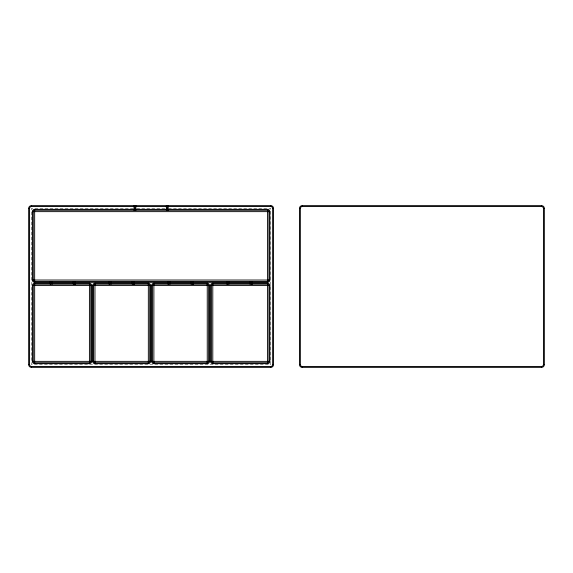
<?xml version="1.0" encoding="UTF-8"?>
<svg xmlns="http://www.w3.org/2000/svg" width="573" height="573" viewBox="0 0 573 573"><rect width="100%" height="100%" fill="white"/><g stroke="black" fill="none" stroke-linecap="round" stroke-linejoin="round"><path stroke-width="0.43" stroke-dasharray="2.87 2.15" d="M133.244 208.407L31.422 208.407L31.422 364.593L270.785 364.593L270.785 208.407L168.971 208.407M136.818 208.407L165.396 208.407"/><path stroke-width="0.86" d="M31.422 205.635L270.785 205.635A2.772 2.772 0 0 1 273.565 208.407L273.565 364.593A2.772 2.772 0 0 1 270.785 367.365L31.422 367.365A2.772 2.772 0 0 1 28.65 364.593L28.65 208.407A2.772 2.772 0 0 1 31.422 205.635L31.422 206.559A1.855 1.855 0 0 0 29.567 208.407L28.664 208.407M302.215 205.635L541.578 205.635A2.772 2.772 0 0 1 544.35 208.407L544.35 364.593A2.772 2.772 0 0 1 541.578 367.365L302.215 367.365A2.772 2.772 0 0 1 299.435 364.593L299.435 208.407A2.772 2.772 0 0 1 302.215 205.635L302.215 206.559A1.855 1.855 0 0 0 300.359 208.407L299.457 208.407M31.422 206.559L270.785 206.559A1.855 1.855 0 0 1 272.633 208.407L272.641 364.593A1.855 1.855 0 0 1 270.785 366.448L270.785 367.357M302.215 206.559L541.578 206.559A1.855 1.855 0 0 1 543.426 208.407L543.426 364.593A1.855 1.855 0 0 1 541.578 366.441L302.215 366.441A1.855 1.855 0 0 1 300.367 364.593L300.359 208.407M272.641 208.407L273.55 208.407M543.426 208.407L544.336 208.407M34.659 282.331A2.299 2.299 0 0 1 32.353 280.032L32.346 211.638A2.299 2.299 0 0 1 34.659 209.338L267.555 209.331A2.299 2.299 0 0 1 269.854 211.638L269.862 280.032A2.299 2.299 0 0 1 267.555 282.331M32.346 211.638L269.862 211.638M32.346 280.032L269.862 280.032M91.716 361.362A2.299 2.299 0 0 1 89.417 363.662L34.659 363.669A2.299 2.299 0 0 1 32.353 361.362L32.346 285.576A2.299 2.299 0 0 1 34.659 283.27L89.417 283.263A2.299 2.299 0 0 1 91.716 285.576M94.96 283.263L148.335 283.263A2.299 2.299 0 0 1 150.635 285.576L150.642 361.362A2.299 2.299 0 0 1 148.335 363.662L94.96 363.669A2.299 2.299 0 0 1 92.654 361.362L92.647 285.576A2.299 2.299 0 0 1 94.96 283.27L94.96 363.669M153.879 283.263L207.247 283.263A2.299 2.299 0 0 1 209.553 285.576L209.56 361.362A2.299 2.299 0 0 1 207.247 363.662L153.879 363.669A2.299 2.299 0 0 1 151.573 361.362L151.566 285.576A2.299 2.299 0 0 1 153.879 283.27L153.879 363.669M212.798 283.263L267.555 283.263A2.299 2.299 0 0 1 269.854 285.576L269.862 361.362A2.299 2.299 0 0 1 267.555 363.662L212.798 363.669A2.299 2.299 0 0 1 210.492 361.362L210.484 285.576A2.299 2.299 0 0 1 212.798 283.27L212.798 363.669M32.346 285.576L91.723 285.576L91.723 361.362L32.346 361.362M92.647 285.576L150.642 285.576M151.566 285.576L209.56 285.576M210.484 285.576L269.862 285.576M92.647 361.362L150.642 361.362M151.566 361.362L209.56 361.362M210.484 361.362L269.862 361.362M28.664 364.593L29.574 364.593A1.855 1.855 0 0 0 31.422 366.441L270.785 366.441M272.641 364.593L273.55 364.593M299.457 364.593L300.359 364.593M543.426 364.593L544.336 364.593M541.578 205.65L541.578 206.559M541.578 366.441L541.578 367.35M302.215 366.441L302.215 367.35M270.785 205.643L270.785 206.559M267.555 209.331L267.555 282.339L34.659 282.339L34.659 209.331M267.555 283.263L267.555 363.669M250.107 281.429L250.107 284.172M228.856 281.429L228.856 284.172M207.247 283.263L207.247 363.669M191.196 281.429L191.196 284.172M169.937 281.429L169.937 284.172M166.356 205.65L166.356 210.241M148.335 283.263L148.335 363.669M135.858 205.65L135.858 210.241M132.277 281.429L132.277 284.172M111.019 281.429L111.019 284.172M89.417 283.263L89.417 363.669M73.358 281.429L73.358 284.172M52.1 281.429L52.1 284.172M34.659 283.263L34.659 363.669M31.422 366.441L31.422 367.357M29.574 208.407L29.574 364.593M267.555 210.255L34.659 210.255A1.39 1.39 0 0 0 33.27 211.638L33.27 280.032A1.39 1.39 0 0 0 34.659 281.415L267.555 281.415A1.39 1.39 0 0 0 268.938 280.032L268.938 211.638A1.39 1.39 0 0 0 267.555 210.255M89.417 284.187L34.659 284.187A1.39 1.39 0 0 0 33.27 285.576L33.27 361.362A1.39 1.39 0 0 0 34.659 362.745L89.417 362.745A1.39 1.39 0 0 0 90.799 361.362L90.799 285.576A1.39 1.39 0 0 0 89.417 284.187M148.335 284.187L94.96 284.187A1.39 1.39 0 0 0 93.578 285.576L93.578 361.362A1.39 1.39 0 0 0 94.96 362.745L148.335 362.745A1.39 1.39 0 0 0 149.718 361.362L149.718 285.576A1.39 1.39 0 0 0 148.335 284.187M207.247 284.187L153.879 284.187A1.39 1.39 0 0 0 152.49 285.576L152.49 361.362A1.39 1.39 0 0 0 153.879 362.745L207.247 362.745A1.39 1.39 0 0 0 208.636 361.362L208.636 285.576A1.39 1.39 0 0 0 207.247 284.187M267.555 284.187L212.798 284.187A1.39 1.39 0 0 0 211.408 285.576L211.408 361.362A1.39 1.39 0 0 0 212.798 362.745L267.555 362.745A1.39 1.39 0 0 0 268.938 361.362L268.938 285.576A1.39 1.39 0 0 0 267.555 284.187M251.955 284.172L251.955 281.429A0.924 0.924 0 0 0 251.031 282.339L251.031 283.263A0.924 0.924 0 0 0 251.955 284.187M227.932 283.263L227.932 282.339A0.924 0.924 0 0 0 227.008 281.415L227.008 284.172A0.924 0.924 0 0 0 227.932 283.263M193.044 284.172L193.044 281.429A0.924 0.924 0 0 0 192.12 282.339L192.12 283.263A0.924 0.924 0 0 0 193.044 284.187M169.014 283.263L169.014 282.339A0.924 0.924 0 0 0 168.09 281.415L168.09 284.172A0.924 0.924 0 0 0 169.014 283.263M168.204 210.241L168.204 205.65A0.924 0.924 0 0 0 167.28 206.559L167.28 209.331A0.924 0.924 0 0 0 168.204 210.255M134.934 209.331L134.934 206.559A0.924 0.924 0 0 0 134.01 205.635L134.01 210.234A0.924 0.924 0 0 0 134.934 209.331M134.125 284.172L134.125 281.443A0.924 0.924 0 0 0 133.201 282.339L133.201 283.263A0.924 0.924 0 0 0 134.125 284.187M110.095 283.263L110.095 282.339A0.924 0.924 0 0 0 109.171 281.415L109.171 284.172A0.924 0.924 0 0 0 110.095 283.263M75.206 284.165L75.206 281.429A0.924 0.924 0 0 0 74.282 282.339L74.282 283.263A0.924 0.924 0 0 0 75.206 284.187M51.176 283.263L51.176 282.339A0.924 0.924 0 0 0 50.252 281.415L50.252 284.172A0.924 0.924 0 0 0 51.176 283.263"/></g></svg>
